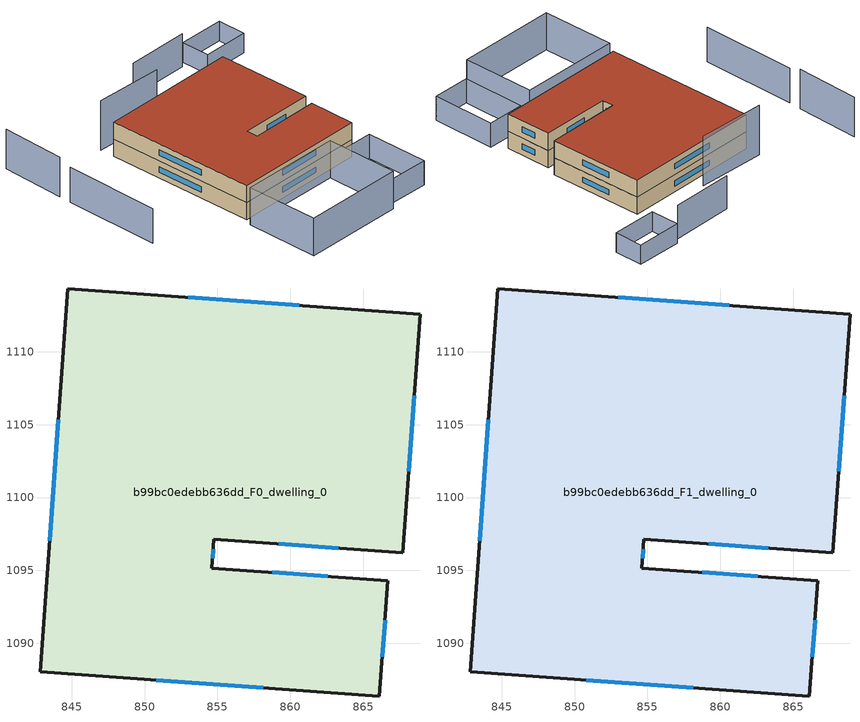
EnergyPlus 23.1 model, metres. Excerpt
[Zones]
b99bc0edebb636dd_F0_dwelling_0
 floor ground (EU_floor_Construction): 868.91,1112.58 867.72,1096.2 854.76,1097.14 854.62,1095.16 866.7,1094.28 866.12,1086.35 842.82,1088.04 844.73,1114.34 z0
 wall outside (EU_wall_Construction): 868.91,1112.58 844.73,1114.34 842.82,1088.04 866.12,1086.35 866.7,1094.28 854.62,1095.16 854.76,1097.14 867.72,1096.2 868.91,1112.58 z0:3
 window (EU_Window_Construction): 860.63,1113.18 853.01,1113.74 / 868.12,1101.81 868.5,1106.97 / 859.2,1096.82 863.28,1096.53 / 854.67,1095.84 854.71,1096.47 / 862.56,1094.58 858.75,1094.86 / 866.32,1089.07 866.5,1091.57 / 850.8,1087.47 858.14,1086.93 / 844.07,1105.34 843.47,1097.05 z1.03:1.97
b99bc0edebb636dd_F1_dwelling_0
 floor to b99bc0edebb636dd_F0_dwelling_0 (EU_floor_Construction): 868.9,1112.58 867.71,1096.2 854.76,1097.14 854.62,1095.16 866.7,1094.28 866.12,1086.35 842.82,1088.04 844.73,1114.34 z3
 wall outside (EU_wall_Construction): 868.91,1112.58 844.73,1114.34 842.82,1088.04 866.12,1086.35 866.7,1094.28 854.62,1095.16 854.76,1097.14 867.72,1096.2 868.91,1112.58 z3:6
 window (EU_Window_Construction): 860.63,1113.18 853.01,1113.74 / 868.12,1101.81 868.5,1106.97 / 859.2,1096.82 863.28,1096.53 / 854.67,1095.84 854.71,1096.47 / 862.56,1094.58 858.75,1094.86 / 866.32,1089.07 866.5,1091.57 / 850.8,1087.47 858.14,1086.93 / 844.07,1105.34 843.47,1097.05 z4.03:4.97
 roof outside (EU_roof_Construction): 866.12,1086.35 866.7,1094.28 854.62,1095.16 854.76,1097.14 867.72,1096.2 868.91,1112.58 844.73,1114.34 842.82,1088.04 z6
shading: 867.42,1084.06 866.49,1073.15 / 866.49,1073.15 859.92,1073.71 / 859.92,1073.71 860.84,1084.62 / 860.84,1084.62 867.42,1084.06 z0:4.2; 858.51,1072.74 841.02,1074.17 / 841.02,1074.17 842.05,1086.74 / 842.05,1086.74 859.54,1085.31 / 859.54,1085.31 858.51,1072.74 z0:6.5; 830.77,1111.64 829.21,1095.06 z0:6.1; 871.64,1122.11 879.56,1121.46 / 879.56,1121.46 879.16,1116.53 / 879.16,1116.53 871.23,1117.18 / 871.23,1117.18 871.64,1122.11 z0:3.4; 832.35,1124.9 831.04,1113.87 z0:6.9; 856.72,1115.51 844.87,1116.85 z0:8.7; 870.6,1121.39 859.63,1122.16 z0:5.8
[Building]
EU S2 Campaign: North Axis=0; Terrain=City; Solar Distribution=FullExterior
[Site:Location]
Cape.Town.Intl.AP: Latitude=-33.965; Longitude=18.602; Time Zone=2; Elevation=46
[SizingPeriod:WeatherFileDays]
AnnualSizingPeriod: Begin Month=1; Begin Day of Month=1; End Month=12; End Day of Month=31; Day of Week for Start Day=Monday; Use Weather File Daylight Saving Period=No; Use Weather File Rain and Snow Indicators=No
[MATERIAL]
EU_InternalMass_Material: Roughness=MediumRough; Thickness=0.1; Conductivity=1; Density=1800; Specific Heat=900; Thermal Absorptance=0.9; Solar Absorptance=0.7; Visible Absorptance=0.7
[MATERIAL:NOMASS] Roughness=MediumRough; Thermal Absorptance=0.9; Solar Absorptance=0.7; Visible Absorptance=0.7
Name | Thermal Resistance
EU_wall_NoMass | 0.493876
EU_roof_NoMass | 0.449382
EU_floor_NoMass | 1.25
[WINDOWMATERIAL:SIMPLEGLAZINGSYSTEM]
EU_Window_SimpleGlazing: UFactor=4.4; Solar Heat Gain Coefficient=0.85; Visible Transmittance=0.85
[CONSTRUCTION]
EU_wall_Construction: EU_wall_NoMass
EU_roof_Construction: EU_roof_NoMass
EU_floor_Construction: EU_floor_NoMass
EU_Window_Construction: EU_Window_SimpleGlazing
EU_InternalMass_Construction: EU_InternalMass_Material
[ZONE] Type=1; Multiplier=1; Ceiling Height=autocalculate; Volume=1818.7; Floor Area=autocalculate; Part of Total Floor Area=Yes
b99bc0edebb636dd_F0_dwelling_0; b99bc0edebb636dd_F1_dwelling_0
[INTERNALMASS] Construction=EU_InternalMass_Construction; Surface Area=606.233
Name | Zone or ZoneList
b99bc0edebb636dd_F0_dwelling_0_EU_InternalMass | b99bc0edebb636dd_F0_dwelling_0
b99bc0edebb636dd_F1_dwelling_0_EU_InternalMass | b99bc0edebb636dd_F1_dwelling_0
[OTHEREQUIPMENT] Fuel Type=Electricity; Design Level Calculation Method=Watts/Area; Power per Zone Floor Area=1; Fraction Latent=0; Fraction Radiant=0; Fraction Lost=0; Carbon Dioxide Generation Rate=0; EndUse Subcategory=EU_Step8_InternalGains
Name | Zone or ZoneList or Space or SpaceList | Schedule
EU_Step8_InternalGain_b99bc0edebb636dd_F0_dwelling_0_f000 | b99bc0edebb636dd_F0_dwelling_0 | EU_Step8_GainSchedule_b99bc0edebb636dd_F0_dwelling_0_f000
EU_Step8_InternalGain_b99bc0edebb636dd_F1_dwelling_0_f000 | b99bc0edebb636dd_F1_dwelling_0 | EU_Step8_GainSchedule_b99bc0edebb636dd_F1_dwelling_0_f000
[ZONEVENTILATION:DESIGNFLOWRATE] Schedule=EU_AlwaysOn; Design Flow Rate Calculation Method=AirChanges/Hour; Air Changes per Hour=0.64; Ventilation Type=Natural; Fan Pressure Rise=0; Fan Total Efficiency=1; Constant Term Coefficient=1; Temperature Term Coefficient=0; Velocity Term Coefficient=0; Velocity Squared Term Coefficient=0; Minimum Indoor Temperature=-100; Maximum Indoor Temperature=100; Delta Temperature=-100; Minimum Outdoor Temperature=-100; Maximum Outdoor Temperature=100; Maximum Wind Speed=40
Name | Zone or ZoneList or Space or SpaceList
EU_ConstantAir_b99bc0edebb636dd_F0_dwelling_0 | b99bc0edebb636dd_F0_dwelling_0
EU_ConstantAir_b99bc0edebb636dd_F1_dwelling_0 | b99bc0edebb636dd_F1_dwelling_0
[HVACTEMPLATE:THERMOSTAT] Constant Heating Setpoint=20; Constant Cooling Setpoint=50
EU_HeatOnly_b99bc0edebb636dd_F0_dwelling_0; EU_HeatOnly_b99bc0edebb636dd_F1_dwelling_0
[HVACTEMPLATE:ZONE:IDEALLOADSAIRSYSTEM] System Availability Schedule=EU_AlwaysOn; Maximum Heating Supply Air Temperature=50; Minimum Cooling Supply Air Temperature=13; Maximum Heating Supply Air Humidity Ratio=0.0156; Minimum Cooling Supply Air Humidity Ratio=0.0077; Heating Limit=NoLimit; Cooling Limit=NoLimit; Heating Availability Schedule=EU_AlwaysOn; Cooling Availability Schedule=EU_CoolingOff; Dehumidification Control Type=ConstantSensibleHeatRatio; Cooling Sensible Heat Ratio=0.7; Dehumidification Setpoint=60; Humidification Control Type=None; Humidification Setpoint=30; Outdoor Air Method=None; Outdoor Air Flow Rate per Person=0.00944; Outdoor Air Flow Rate per Zone Floor Area=0; Outdoor Air Flow Rate per Zone=0; Demand Controlled Ventilation Type=None; Outdoor Air Economizer Type=NoEconomizer; Heat Recovery Type=None; Sensible Heat Recovery Effectiveness=0.7; Latent Heat Recovery Effectiveness=0.65
Name | Template Thermostat
b99bc0edebb636dd_F0_dwelling_0 | EU_HeatOnly_b99bc0edebb636dd_F0_dwelling_0
b99bc0edebb636dd_F1_dwelling_0 | EU_HeatOnly_b99bc0edebb636dd_F1_dwelling_0
[SIZING:ZONE] Zone Cooling Design Supply Air Temperature Input Method=SupplyAirTemperature; Zone Cooling Design Supply Air Temperature=13; Zone Heating Design Supply Air Temperature Input Method=SupplyAirTemperature; Zone Heating Design Supply Air Temperature=50; Zone Cooling Design Supply Air Humidity Ratio=0.008; Zone Heating Design Supply Air Humidity Ratio=0.008; Cooling Design Air Flow Method=DesignDay; Cooling Design Air Flow Rate=0; Cooling Minimum Air Flow per Zone Floor Area=0.000762; Cooling Minimum Air Flow=0; Cooling Minimum Air Flow Fraction=0.2; Heating Design Air Flow Method=DesignDay; Heating Design Air Flow Rate=0; Heating Maximum Air Flow per Zone Floor Area=0.002032; Heating Maximum Air Flow=0.141576; Heating Maximum Air Flow Fraction=0.3; Account for Dedicated Outdoor Air System=No; Dedicated Outdoor Air System Control Strategy=NeutralSupplyAir; Dedicated Outdoor Air Low Setpoint Temperature for Design=autosize; Dedicated Outdoor Air High Setpoint Temperature for Design=autosize; Zone Load Sizing Method=Sensible Load Only No Latent Load; Zone Latent Cooling Design Supply Air Humidity Ratio Input Method=HumidityRatioDifference; Zone Cooling Design Supply Air Humidity Ratio Difference=0.005; Zone Latent Heating Design Supply Air Humidity Ratio Input Method=HumidityRatioDifference; Zone Humidification Design Supply Air Humidity Ratio Difference=0.005
b99bc0edebb636dd_F0_dwelling_0; b99bc0edebb636dd_F1_dwelling_0
[SCHEDULE:CONSTANT]
Name | Hourly Value
EU_AlwaysOn | 1
EU_CoolingOff | 0
[SCHEDULE:FILE] Column Number=1; Rows to Skip at Top=0; Number of Hours of Data=8760; Column Separator=Comma; Interpolate to Timestep=No; Minutes per Item=60; Adjust Schedule for Daylight Savings=Yes
Name | File
EU_Step8_GainSchedule_b99bc0edebb636dd_F0_dwelling_0_f000 | ../../schedules/b99bc0edebb636dd/b99bc0edebb636dd_F0_dwelling_0_f000_gain.csv
EU_Step8_GainSchedule_b99bc0edebb636dd_F1_dwelling_0_f000 | ../../schedules/b99bc0edebb636dd/b99bc0edebb636dd_F1_dwelling_0_f000_gain.csv
